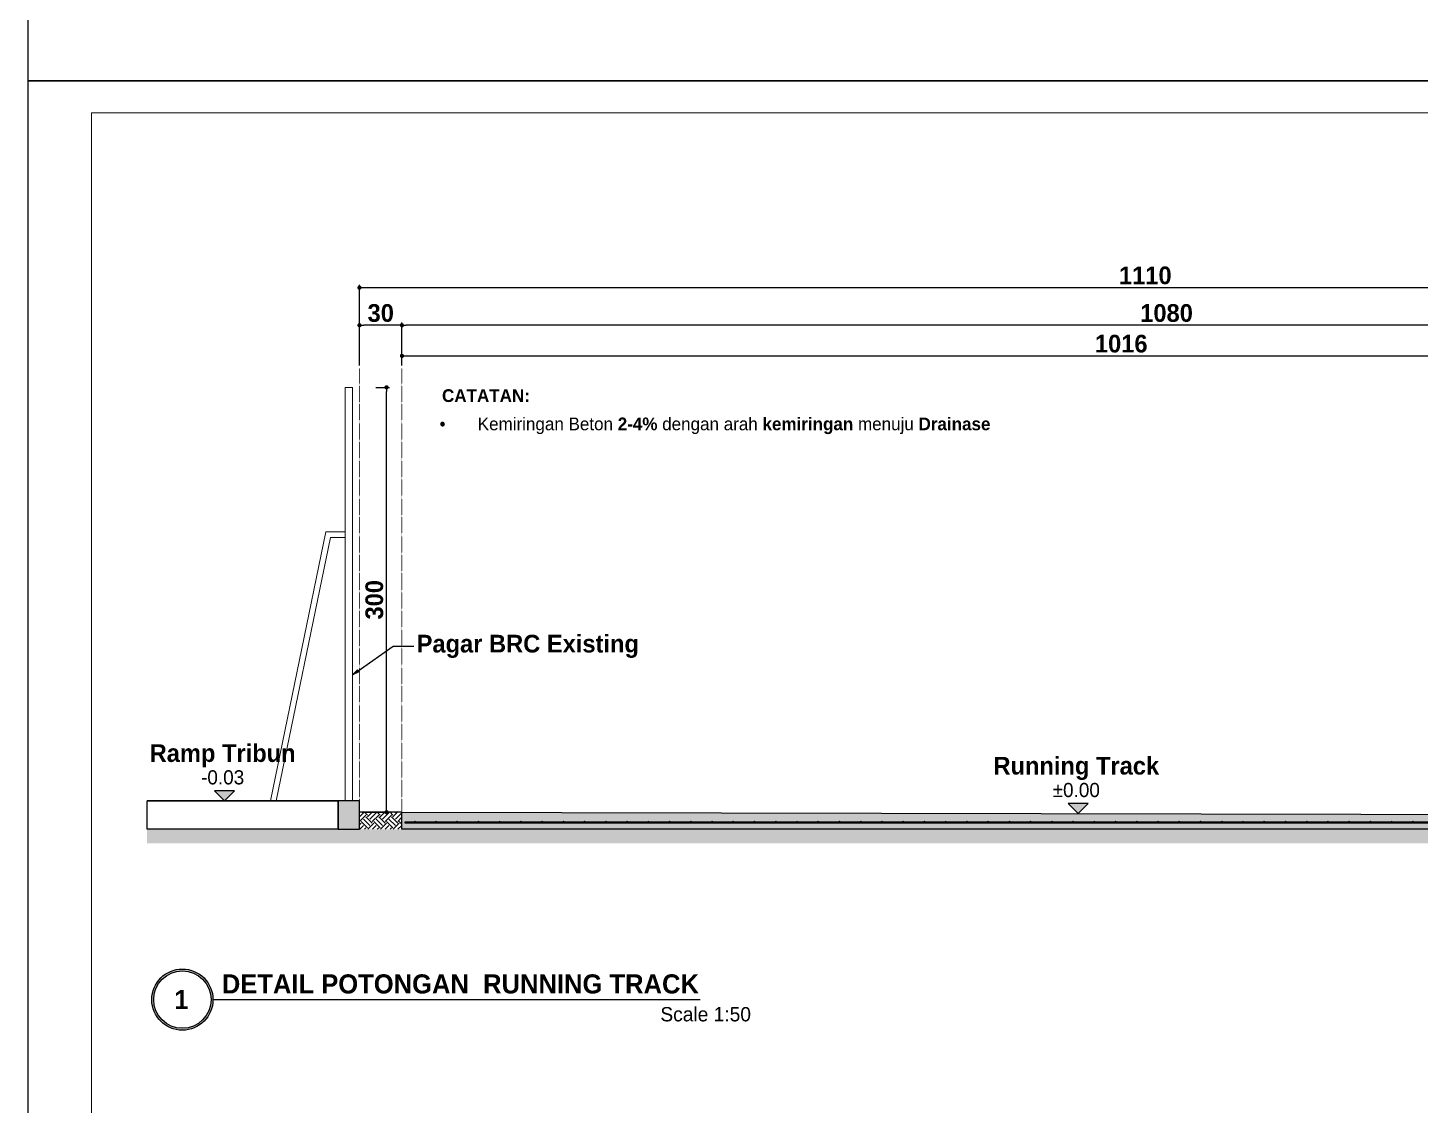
# Model space of a CAD drawing. Header units: centimetres. Extents: x -292707 to 138715, y -53922 to 66277.
# Drawn here: x 12715 to 13699, y -12396 to -11635 of the extents above; entities that cross this region are included whole.
import ezdxf
from ezdxf import colors
from ezdxf.entities.mleader import LeaderData, LeaderLine
from ezdxf.math import Vec2, Vec3

# ---------------------------------------------------------------- set-up
doc = ezdxf.new("R2010")
doc.units = ezdxf.units.CM
doc.linetypes.add('DOT3', pattern=[1, 0, -1])
for name, color, linetype in [('A-ALINE-2', 101, 'Continuous'), ('A-ALINE-7', 119, 'Continuous'), ('A-ANNOTATION', 144, 'Continuous'), ('A-DIM', 157, 'Continuous'), ('A-TEXT', 254, 'Continuous')]:
    doc.layers.add(name, color=color, linetype=linetype)
for name, color, linetype, lineweight, true_color in [('A-FILL-1', 250, 'Continuous', 0, 0x333333), ('A-FILL-2', 7, 'Continuous', 0, 0x4d4d4d), ('A-FILL-3', 7, 'Continuous', 0, 0x666666), ('A-FILL-5', 7, 'Continuous', 0, 0x999999), ('A-FILL-6', 7, 'Continuous', 0, 0xb3b3b3), ('A-FILL-7', 7, 'Continuous', 0, 0xcccccc), ('A-FILL-8', 7, 'Continuous', 0, 0xe6e6e6)]:
    doc.layers.add(name, color=color, linetype=linetype, lineweight=lineweight, true_color=true_color)
doc.styles.add('Scale 1000', font='GOTHICB.TTF', dxfattribs={"height": 150})
doc.styles.add('Scale 50', font='GOTHICB.TTF', dxfattribs={"height": 12.5})
doc.styles.add('Scale 80', font='GOTHICB.TTF', dxfattribs={"height": 20})
doc.dimstyles.new('Scale 50', dxfattribs={"dimscale": 0, "dimtxt": 7.5, "dimasz": 3, "dimexe": 2, "dimexo": 2, "dimgap": 2, "dimtad": 1, "dimdec": 0, "dimtxsty": 'Scale 50', "dimblk": 'DOT', "dimcen": 2.5, "dimclrd": 256, "dimclre": 256, "dimclrt": 254, "dimadec": 0, "dimazin": 0, "dimtfac": 1, "dimtdec": 0, "dimtmove": 0, "dimatfit": 3, "dimldrblk": 'DOTSMALL', "dimfxl": 1, "dimtfillclr": 256, "dimlwd": -1, "dimlwe": -1, "dimarcsym": 0})

# ---------------------------------------------------------------- blocks, each defined once
blk = doc.blocks.new('A$Cee8faf8f')
at = {"layer": 'A-FILL-7'}
h = blk.add_hatch(color=256, dxfattribs=at)
h.dxf.hatch_style = 1
edge = h.paths.add_edge_path()
edge.add_arc((0.6, 0.6), 0.6, 0, 360)
at = {"layer": 'A-FILL-1', "ltscale": 0.25}
blk.add_circle((0.6, 0.6), 0.6, dxfattribs=at)
blk = doc.blocks.new('gfdgdgfd')
at = {"layer": 'A-FILL-7'}
h = blk.add_hatch(color=256, dxfattribs=at)
h.dxf.hatch_style = 1
h.paths.add_polyline_path([(49722.05, -40422.4), (50734.05, -40422.4), (50734.05, -40421.8), (49722.05, -40421.8)])
at = {"layer": 'A-TEXT', "ltscale": 0.25}
blk.add_lwpolyline([(49722.05, -40422.4), (50734.05, -40422.4), (50734.05, -40421.8), (49722.05, -40421.8)], close=True, dxfattribs=at)
at = {"layer": 'A-ALINE-7', "ltscale": 0.25, "xscale": 0.4999999999995392, "yscale": 0.4999999999995392, "zscale": 0.4999999999995392}
for p in [(49728.75, -40421.8), (49743.75, -40421.8), (49758.75, -40421.8), (49773.75, -40421.8), (49788.75, -40421.8), (49803.75, -40421.8), (49818.75, -40421.8), (49833.75, -40421.8), (49848.75, -40421.8), (49863.75, -40421.8), (49878.75, -40421.8), (49893.75, -40421.8), (49908.75, -40421.8), (49923.75, -40421.8), (49938.75, -40421.8), (49953.75, -40421.8), (49968.75, -40421.8), (49983.75, -40421.8), (49998.75, -40421.8), (50013.75, -40421.8), (50028.75, -40421.8), (50043.75, -40421.8), (50058.75, -40421.8), (50073.75, -40421.8), (50088.75, -40421.8), (50103.75, -40421.8), (50118.75, -40421.8), (50133.75, -40421.8), (50148.75, -40421.8), (50163.75, -40421.8), (50178.75, -40421.8), (50193.75, -40421.8), (50208.75, -40421.8), (50223.75, -40421.8), (50238.75, -40421.8), (50253.75, -40421.8), (50268.75, -40421.8), (50283.75, -40421.8), (50298.75, -40421.8), (50313.75, -40421.8), (50328.75, -40421.8), (50343.75, -40421.8), (50358.75, -40421.8), (50373.75, -40421.8), (50388.75, -40421.8), (50403.75, -40421.8), (50418.75, -40421.8), (50433.75, -40421.8)]:
    blk.add_blockref('A$Cee8faf8f', p, dxfattribs=at)
blk = doc.blocks.new('jhgkjhkjhkjh')
at = {"layer": 'A-FILL-1', "ltscale": 0.25}
blk.add_lwpolyline([(-1286.611, 931.53), (-933.611, 931.53), (-933.611, 1218.53), (-1286.611, 1218.53)], close=True, dxfattribs=at)
at = {"layer": 'Defpoints'}
blk.add_lwpolyline([(-1296.611, 926.53), (-876.611, 926.53), (-876.611, 1223.53), (-1296.611, 1223.53)], close=True, dxfattribs=at)
blk = doc.blocks.new('_Dot')
at = {"color": 0, "linetype": 'ByBlock', "lineweight": -2}
blk.add_line((-0.5, 0), (-1, 0), dxfattribs=at)
at = {"color": 0, "linetype": 'ByBlock', "const_width": 0.5}
blk.add_lwpolyline([(-0.25, 0, 1), (0.25, 0, 1)], format="xyb", close=True, dxfattribs=at)
blk = doc.blocks.new('*D176')
at = {"layer": 'A-DIM', "ltscale": 0.25, "transparency": 16777216}
for p, q in [((12979.46, -11873.28), (12979.46, -11864.39)), ((12982.46, -11866.39), (13992.46, -11866.39)), ((13995.46, -11873.28), (13995.46, -11864.39))]:
    blk.add_line(p, q, dxfattribs=at)
at = {"layer": 'Defpoints', "color": 0, "ltscale": 0.25, "transparency": 16777216}
for p in [(13995.46, -11866.39), (12979.46, -11875.28), (13995.46, -11875.28)]:
    blk.add_point(p, dxfattribs=at)
at = {"layer": 'A-DIM', "ltscale": 0.25, "transparency": 16777216, "xscale": 3, "yscale": 3, "zscale": 3, "rotation": 180}
blk.add_blockref('_Dot', (12979.46, -11866.39), dxfattribs=at)
at = {"layer": 'A-DIM', "ltscale": 0.25, "transparency": 16777216, "xscale": 3, "yscale": 3, "zscale": 3}
blk.add_blockref('_Dot', (13995.46, -11866.39), dxfattribs=at)
at = {"layer": 'A-DIM', "color": 254, "ltscale": 0.25, "transparency": 16777216, "insert": (13487.46, -11857.82), "char_height": 12.5, "attachment_point": 5, "style": 'Scale 50'}
blk.add_mtext('1016', dxfattribs=at)
blk = doc.blocks.new('_DotSmall')
at = {"color": 0, "linetype": 'ByBlock', "const_width": 0.5}
blk.add_lwpolyline([(-0.0625, 0, 1), (0.0625, 0, 1)], format="xyb", close=True, dxfattribs=at)
blk = doc.blocks.new('*D178')
at = {"layer": 'A-DIM', "ltscale": 0.25, "transparency": 16777216}
for p, q in [((12979.46, -11873.28), (12979.46, -11842.75)), ((14056.46, -11844.75), (12982.46, -11844.75)), ((14059.46, -11873.28), (14059.46, -11842.75))]:
    blk.add_line(p, q, dxfattribs=at)
at = {"layer": 'Defpoints', "color": 0, "ltscale": 0.25, "transparency": 16777216}
for p in [(12979.46, -11844.75), (12979.46, -11875.28), (14059.46, -11875.28)]:
    blk.add_point(p, dxfattribs=at)
at = {"layer": 'A-DIM', "ltscale": 0.25, "transparency": 16777216, "xscale": 3, "yscale": 3, "zscale": 3, "rotation": 180}
blk.add_blockref('_Dot', (12979.46, -11844.75), dxfattribs=at)
at = {"layer": 'A-DIM', "ltscale": 0.25, "transparency": 16777216, "xscale": 3, "yscale": 3, "zscale": 3}
blk.add_blockref('_Dot', (14059.46, -11844.75), dxfattribs=at)
at = {"layer": 'A-DIM', "color": 254, "ltscale": 0.25, "transparency": 16777216, "insert": (13519.46, -11836.18), "char_height": 12.5, "attachment_point": 5, "style": 'Scale 50'}
blk.add_mtext('1080', dxfattribs=at)
blk = doc.blocks.new('*D179')
at = {"layer": 'A-DIM', "ltscale": 0.25, "transparency": 16777216}
for p, q in [((12961.1, -11888.62), (12970.56, -11888.62)), ((12968.56, -12185.62), (12968.56, -11891.62)), ((12951.46, -12188.62), (12970.56, -12188.62))]:
    blk.add_line(p, q, dxfattribs=at)
at = {"layer": 'Defpoints', "color": 0, "ltscale": 0.25, "transparency": 16777216}
for p in [(12959.1, -11888.62), (12968.56, -11888.62), (12949.46, -12188.62)]:
    blk.add_point(p, dxfattribs=at)
at = {"layer": 'A-DIM', "ltscale": 0.25, "transparency": 16777216, "xscale": 3, "yscale": 3, "zscale": 3}
for p, rotation in [((12968.56, -11888.62), 90), ((12968.56, -12188.62), 270)]:
    blk.add_blockref('_Dot', p, dxfattribs=dict(at, rotation=rotation))
at = {"layer": 'A-DIM', "color": 254, "ltscale": 0.25, "transparency": 16777216, "insert": (12959.99, -12038.62), "char_height": 12.5, "attachment_point": 5, "rotation": 90, "style": 'Scale 50'}
blk.add_mtext('300', dxfattribs=at)
blk = doc.blocks.new('*D180')
at = {"layer": 'A-DIM', "ltscale": 0.25, "transparency": 16777216}
for p, q in [((12949.46, -11872.48), (12949.46, -11842.75)), ((12976.46, -11844.75), (12952.46, -11844.75)), ((12979.46, -11873.28), (12979.46, -11842.75))]:
    blk.add_line(p, q, dxfattribs=at)
at = {"layer": 'Defpoints', "color": 0, "ltscale": 0.25, "transparency": 16777216}
for p in [(12949.46, -11844.75), (12949.46, -11874.48), (12979.46, -11875.28)]:
    blk.add_point(p, dxfattribs=at)
at = {"layer": 'A-DIM', "ltscale": 0.25, "transparency": 16777216, "xscale": 3, "yscale": 3, "zscale": 3, "rotation": 180}
blk.add_blockref('_Dot', (12949.46, -11844.75), dxfattribs=at)
at = {"layer": 'A-DIM', "ltscale": 0.25, "transparency": 16777216, "xscale": 3, "yscale": 3, "zscale": 3}
blk.add_blockref('_Dot', (12979.46, -11844.75), dxfattribs=at)
at = {"layer": 'A-DIM', "color": 254, "ltscale": 0.25, "transparency": 16777216, "insert": (12964.46, -11836.18), "char_height": 12.5, "attachment_point": 5, "style": 'Scale 50'}
blk.add_mtext('30', dxfattribs=at)
blk = doc.blocks.new('_Closed')
at = {"color": 0, "linetype": 'ByBlock', "lineweight": -2}
for p, q in [((-1, 0.17), (0, 0)), ((-1, 0.17), (-1, -0.17)), ((0, 0), (-1, -0.17)), ((0, 0), (-1, 0))]:
    blk.add_line(p, q, dxfattribs=at)
blk = doc.blocks.new('*D183')
at = {"layer": 'A-DIM', "ltscale": 0.25, "transparency": 16777216}
for p, q in [((12949.46, -11873.28), (12949.46, -11816.18)), ((12952.46, -11818.18), (14056.46, -11818.18)), ((14059.46, -11873.28), (14059.46, -11816.18))]:
    blk.add_line(p, q, dxfattribs=at)
at = {"layer": 'Defpoints', "color": 0, "ltscale": 0.25, "transparency": 16777216}
for p in [(14059.46, -11818.18), (12949.46, -11875.28), (14059.46, -11875.28)]:
    blk.add_point(p, dxfattribs=at)
at = {"layer": 'A-DIM', "ltscale": 0.25, "transparency": 16777216, "xscale": 3, "yscale": 3, "zscale": 3, "rotation": 180}
blk.add_blockref('_Dot', (12949.46, -11818.18), dxfattribs=at)
at = {"layer": 'A-DIM', "ltscale": 0.25, "transparency": 16777216, "xscale": 3, "yscale": 3, "zscale": 3}
blk.add_blockref('_Dot', (14059.46, -11818.18), dxfattribs=at)
at = {"layer": 'A-DIM', "color": 254, "ltscale": 0.25, "transparency": 16777216, "insert": (13504.46, -11809.62), "char_height": 12.5, "attachment_point": 5, "style": 'Scale 50'}
blk.add_mtext('1110', dxfattribs=at)
blk = doc.blocks.new('*U191')
at = {"layer": 'A-ANNOTATION'}
h = blk.add_hatch(color=256, dxfattribs=at)
h.dxf.hatch_style = 1
h.paths.add_polyline_path([(62379.6, 26197.9, 1), (62443.6, 26197.9, 1)])
h.paths.add_polyline_path([(62441.6, 26197.9, -1), (62381.6, 26197.9, -1)], flags=16)
blk.add_lwpolyline([(62443.6, 26197.9), (62953.2, 26197.9)], dxfattribs=at)
for radius in [32, 30]:
    blk.add_circle((62411.6, 26197.9), radius, dxfattribs=at)
blk = doc.blocks.new('A$Cb77c0ee4')
at = {"layer": 'A-ANNOTATION'}
h = blk.add_hatch(color=256, dxfattribs=at)
h.dxf.hatch_style = 1
h.paths.add_polyline_path([(3, 1.5), (0, 1.5), (1.5, 0)])
edge = h.paths.add_edge_path(flags=17)
edge.add_line((3, 1.5), (0, 1.5))
for points in [[(3, 1.5), (0, 1.5)], [(3, 1.5), (0, 1.5), (1.5, 0), (3, 1.5)]]:
    blk.add_lwpolyline(points, dxfattribs=at)

msp = doc.modelspace()

# ---------------------------------------------------------------- hatches: boundary and pattern name
at = {"layer": 'A-FILL-3', "ltscale": 0.25}
h = msp.add_hatch(dxfattribs=at)
h.set_pattern_fill('AR-CONC', color=256, scale=0.09)
h.set_pattern_definition([(50, (-36740.592, 28226.18), (16.3966202, -1.4345177), [1.7145, -18.8595]), (355, (-36740.592, 28226.18), (-3.171908, 17.195116), [1.3716, -15.0876526]), (100.451445, (-36739.226, 28226.06), (13.2247122, 15.7605977), [1.457101, -16.028122]), (46.1842, (-36740.592, 28230.751), (24.3971137, -3.7838095), [2.57175, -28.28925]), (96.635558, (-36738.56, 28230.436), (21.366372, 22.268351), [2.185652, -24.042205]), (351.18415, (-36740.592, 28230.751), (21.366372, 22.268351), [2.057397, -22.631376]), (21, (-36738.306, 28229.608), (13.6452952, -9.2038678), [1.7145, -18.8595]), (326, (-36738.306, 28229.608), (5.5621826, 16.576917), [1.3716, -15.0876]), (71.451445, (-36737.169, 28228.841), (19.2074777, 7.3730492), [1.457101, -16.0280944]), (37.5, (-36740.592, 28226.1794), (0.2779743, 7.6099535), [0, -14.90472, 0, -15.3162, 0, -15.14475]), (7.5, (-36740.592, 28226.179), (6.0137696, 9.0162517), [0, -8.73252, 0, -14.56182, 0, -5.77215]), (327.5, (-36745.69, 28226.1794), (12.20315357, -0.51558696), [0, -5.715, 0, -17.8308, 0, -23.6601]), (317.5, (-36747.976, 28226.179), (13.3316263, 2.2883842), [0, -7.4295, 0, -11.84148, 0, -16.8021])])
h.paths.add_polyline_path([(12979.46, -12188.62), (13995.46, -12190.62), (13995.46, -12200.62), (12979.46, -12200.62)])
at = {"layer": 'A-FILL-5', "ltscale": 0.25}
h = msp.add_hatch(dxfattribs=at)
h.set_pattern_fill('EARTH', color=256, angle=45)
h.set_pattern_definition([(45, (-36740.592, 28226.1794), (0, 8.9802561), [6.35, -6.35]), (45, (-36742.276, 28227.863), (0, 8.9802561), [6.35, -6.35]), (45, (-36743.96, 28229.547), (0, 8.9802561), [6.35, -6.35]), (135, (-36743.96, 28230.6695), (-8.9802561, 0), [6.35, -6.35]), (135, (-36742.276, 28232.353), (-8.9802561, 0), [6.35, -6.35]), (135, (-36740.592, 28234.037), (-8.9802561, 0), [6.35, -6.35])])
h.paths.add_polyline_path([(14062.07, -12198.43), (14059.46, -12200.69), (14059.46, -12281.62), (14056.7, -12281.62), (13998.22, -12281.62), (13995.46, -12281.62), (13995.46, -12208.62), (13995.46, -12200.62), (12799.46, -12200.62), (12799.46, -12210.62), (13985.46, -12210.62), (13985.46, -12288.01), (13994.07, -12296.62), (14060.84, -12296.62), (14069.46, -12288.01), (14069.46, -12200.62), (14319.92, -12200.62), (14319.92, -12190.62), (14072.77, -12190.62), (14070.33, -12192.22), (14066.3, -12194.34), (14064.44, -12195.34)])
h = msp.add_hatch(dxfattribs=at)
h.set_pattern_fill('EARTH', color=256, angle=45)
h.paths.add_polyline_path([(12949.46, -12200.62), (12979.48, -12200.62), (12979.48, -12188.62), (12949.46, -12188.62)])
at = {"layer": 'A-FILL-8'}
h = msp.add_hatch(color=256, dxfattribs=at)
h.dxf.hatch_style = 1
h.paths.add_polyline_path([(12949.46, -12200.62), (12949.46, -12180.62), (12934.46, -12180.62), (12934.46, -12200.62)])

# ---------------------------------------------------------------- linework, layer by layer
at = {"ltscale": 5}
msp.add_lwpolyline([(12979.46, -12200.62), (12979.48, -12188.62), (12949.46, -12188.62)], dxfattribs=at)
at = {"layer": 'A-ALINE-2', "ltscale": 0.25}
msp.add_lwpolyline([(14319.92, -12190.62), (14072.77, -12190.62), (14070.33, -12192.22), (14066.3, -12194.34), (14064.44, -12195.34), (14062.07, -12198.43), (14059.46, -12200.69), (14059.46, -12273.87), (14056.7, -12276.62), (13998.22, -12276.62), (13995.46, -12273.87), (13995.46, -12200.62), (12979.46, -12200.62), (12979.46, -12200.62)], dxfattribs=at)
at = {"layer": 'A-ALINE-7', "ltscale": 0.25}
msp.add_lwpolyline([(12949.46, -12200.62), (12949.46, -12180.62), (12934.46, -12180.62), (12934.46, -12200.62), (12949.46, -12200.62)], dxfattribs=at)
at = {"layer": 'A-FILL-1', "ltscale": 0.25}
msp.add_lwpolyline([(12890.61, -12180.62), (12890.61, -12180.62), (12928.97, -11994.62), (12939.46, -11994.62), (12939.46, -11990.62), (12925.71, -11990.62), (12886.52, -12180.62), (12890.61, -12180.62)], dxfattribs=at)
at = {"layer": 'A-FILL-2', "ltscale": 0.25}
msp.add_lwpolyline([(12944.46, -12180.62), (12944.46, -11888.62), (12939.46, -11888.62), (12939.46, -12180.62), (12944.46, -12180.62)], dxfattribs=at)
at = {"layer": 'A-FILL-6', "linetype": 'DOT3', "ltscale": 0.25}
for points in [[(12949.46, -11875.28), (12949.46, -12200.69)], [(12979.46, -11875.28), (12979.46, -12200.69)]]:
    msp.add_lwpolyline(points, dxfattribs=at)
at = {"layer": 'A-TEXT', "ltscale": 0.25}
for points in [[(12934.46, -12200.62), (12934.46, -12180.62), (12799.46, -12180.62)], [(13995.46, -12190.62), (13995.46, -12200.62), (12979.46, -12200.62), (12979.46, -12188.62)]]:
    msp.add_lwpolyline(points, dxfattribs=at)
for points in [[(12799.46, -12180.62), (12934.46, -12180.62), (12934.46, -12200.62), (12799.46, -12200.62)], [(12979.46, -12188.62), (13995.46, -12190.62), (13995.46, -12200.62), (12979.46, -12200.62)]]:
    msp.add_lwpolyline(points, close=True, dxfattribs=at)

# ---------------------------------------------------------------- block references
at = {"ltscale": 0.25, "xscale": 4.711602529588466, "yscale": 4.711602529588466, "zscale": 4.711602529588466}
for p in [(12847.03, -12180.62), (13449.94, -12189.56)]:
    msp.add_blockref('A$Cb77c0ee4', p, dxfattribs=at)
msp.add_blockref('gfdgdgfd', (-36740.59, 28226.18))
at = {"layer": 'A-TEXT'}
for name, p, xscale, yscale, zscale in [('jhgkjhkjhkjh', (32164.4, -25570.16), 15, 15, 15), ('jhgkjhkjhkjh', (18549.98, -17178.1), 4.5, 4.5, 4.5), ('*U191', (-29303.45, -30004.56), 0.6749999999999999, 0.6749999999999999, 0.6749999999999999)]:
    msp.add_blockref(name, p, dxfattribs=dict(at, xscale=xscale, yscale=yscale, zscale=zscale))

# ---------------------------------------------------------------- texts
at = {"ltscale": 0.25, "attachment_point": 5, "style": 'Scale 50'}
for s, insert, char_height in [('Ramp Tribun', (12852.8, -12148.79), 12.5), ('Running Track', (13455.71, -12157.73), 12.5), ('{\\fCentury Gothic|b0|i0|c0|p34;-0.03}', (12852.8, -12164.08), 10), ('{\\fCentury Gothic|b0|i0|c0|p34;%%P0.00}', (13455.71, -12173.02), 10)]:
    msp.add_mtext_dynamic_manual_height_columns(s, width=146.541, gutter_width=62.5, heights=[0], dxfattribs=dict(at, insert=insert, char_height=char_height))
at = {"layer": 'A-TEXT', "ltscale": 0.25}
for s, width, gutter_width, heights, insert, char_height, attachment_point, style in [('CATATAN:', 139.6615, 44.94, [0], (13007.74, -11889.96), 8.987, 1, 'Scale 1000'), ('\\pi-26.96246,l26.96246,t26.96246;{\\fSymbol|b0|i0|c2|p18;·^I\\fCentury Gothic|b0|i0|c0|p34;Kemiringan Beton }2-4%{\\fCentury Gothic|b0|i0|c0|p34; dengan arah }kemiringan{\\fCentury Gothic|b0|i0|c0|p34; menuju }Drainase', 534.1201, 0, [27.19], (13006.02, -11909.92), 8.98749, 1, 'Scale 1000'), ('DETAIL POTONGAN  RUNNING TRACK', 425.8711, 50.62, [0], (13189.21, -12309.99), 13.5, 6, 'Scale 80'), ('1', 41.85, 50.62, [0], (12823.69, -12320.96), 13.5, 5, 'Scale 80'), ('{\\fCentury Gothic|b0|i0|c0|p34;Scale 1:50}', 366.0883, 50.62, [0], (13225.96, -12331.37), 10.125, 6, 'Scale 80')]:
    msp.add_mtext_dynamic_manual_height_columns(s, width=width, gutter_width=gutter_width, heights=heights, dxfattribs=dict(at, insert=insert, char_height=char_height, attachment_point=attachment_point, style=style))

# ---------------------------------------------------------------- dimensions: what is measured, and where the dimension line sits
at = {"layer": 'A-DIM', "ltscale": 0.25}
for base, p1, p2, override, picture, middle in [((14059.46, -11818.18), (12949.46, -11875.28), (14059.46, -11875.28), {"dimscale": 1}, '*D183', (13504.46, -11809.62)), ((12949.46, -11844.75), (12979.46, -11875.28), (12949.46, -11874.48), {"dimscale": 1, "dimtmove": 1}, '*D180', (12964.46, -11836.18)), ((12979.46, -11844.75), (14059.46, -11875.28), (12979.46, -11875.28), {"dimscale": 1}, '*D178', (13519.46, -11836.18)), ((13995.46, -11866.39), (12979.46, -11875.28), (13995.46, -11875.28), {"dimscale": 1}, '*D176', (13487.46, -11857.82))]:
    dim = msp.add_linear_dim(base=base, p1=p1, p2=p2, dimstyle='Scale 50', override=override, dxfattribs=at)
    dim.commit()
    dim.dimension.update_dxf_attribs({"geometry": picture, "text_midpoint": middle})
dim = msp.add_linear_dim(base=(12968.56, -11888.62), p1=(12949.46, -12188.62), p2=(12959.1, -11888.62), angle=90, dimstyle='Scale 50', override={"dimscale": 1}, dxfattribs=at)
dim.commit()
dim.dimension.update_dxf_attribs({"geometry": '*D179', "text_midpoint": (12959.99, -12038.62)})

# ---------------------------------------------------------------- leaders
at = {"ltscale": 0.25}
ml = msp.add_multileader_mtext('Standard', dxfattribs=at)
ml.set_content('Pagar BRC Existing', color=254, style='Scale 50')
ml.set_leader_properties(color=256, linetype='ByLayer', lineweight=-1)
ml.set_arrow_properties(name='CLOSED')
ml.build(insert=Vec2(0, 0))
ml.multileader.update_dxf_attribs({"dogleg_length": 12.18, "arrow_head_size": 5})
ctx = ml.context
ctx.base_point, ctx.char_height, ctx.arrow_head_size, ctx.plane_origin = Vec3(12987.84, -12071.41), 12.5, 5, Vec3(12944.46, -12091.72)
notes = []
notes.append((ctx, [(0, (1, 1, 0), (12973.15, -12071.41), (1, 0), 14.69, [(0, [(12944.46, -12091.72)], 0, [])])]))
ctx.mtext.insert, ctx.mtext.flow_direction = Vec3(12989.84, -12063.35), 5
for ctx, leaders in notes:
    for number, flags, end, landing, length, lines in leaders:
        leader = LeaderData()
        leader.index, (leader.has_last_leader_line, leader.has_dogleg_vector, leader.attachment_direction) = number, flags
        leader.last_leader_point, leader.dogleg_vector, leader.dogleg_length = Vec3(end), Vec3(landing), length
        for number, points, colour, breaks in lines:
            line = LeaderLine()
            line.index, line.vertices, line.color, line.breaks = number, Vec3.list(points), colors.encode_raw_color(colour), breaks
            leader.lines.append(line)
        ctx.leaders.append(leader)

doc.saveas('drawing.dxf')
